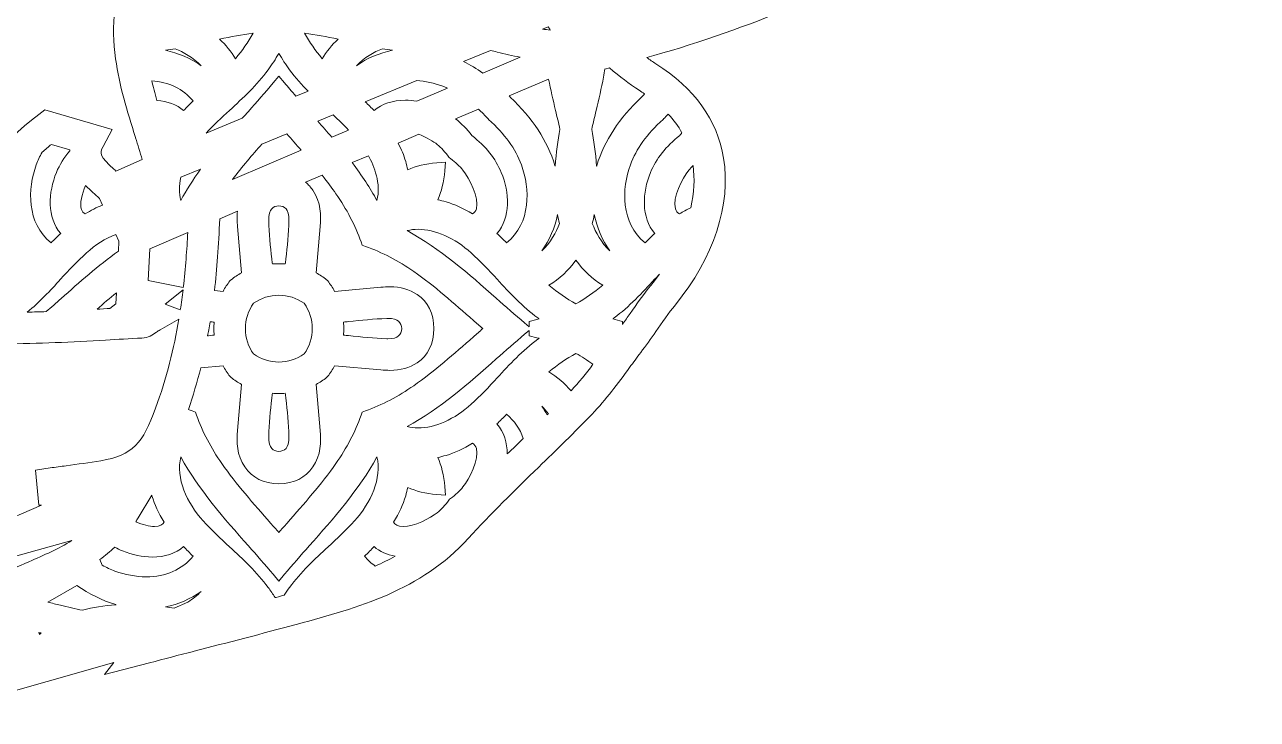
# Model space of a CAD drawing. Header units: inches. Extents: x 95 to 3545, y -2258 to -163.
# Drawn here: x 1655 to 2320, y -2254 to -1879 of the extents above; entities that cross this region are included whole.
import ezdxf

# ---------------------------------------------------------------- set-up
doc = ezdxf.new("R2010")
doc.units = ezdxf.units.IN
doc.header["$MEASUREMENT"] = 0
doc.layers.add('Layer 1', color=7, linetype='Continuous')

msp = doc.modelspace()

# ---------------------------------------------------------------- linework, layer by layer
at = {"layer": 'Layer 1', "lineweight": 0}
for points, knots in [([(1588.7, -2234.98), (1588.7, -2234.98), (1582.94, -2236.26), (1582.94, -2236.26), (1582.94, -2236.26), (1569.28, -2224.81), (1569.28, -2224.81), (1569.28, -2224.81), (1579.17, -2218.65), (1579.17, -2218.65), (1582.73, -2216.43), (1586.33, -2214.08), (1589.8, -2211.81), (1596.01, -2207.75), (1602.37, -2203.59), (1609.03, -2199.83), (1609.03, -2199.83), (1621.99, -2188.6), (1621.99, -2188.6), (1632.5, -2179.5), (1645, -2174.04), (1657.09, -2168.76), (1665.23, -2165.2), (1673.1, -2161.76), (1680.24, -2157.37), (1680.24, -2157.37), (1646.04, -2166.78), (1646.04, -2166.78), (1646.04, -2166.78), (1637.97, -2149.46), (1637.97, -2149.46), (1637.97, -2149.46), (1663.84, -2138.18), (1663.84, -2138.18), (1663.84, -2138.18), (1662.38, -2138.18), (1662.38, -2138.18), (1662.38, -2138.18), (1660.65, -2119.26), (1660.65, -2119.26), (1660.65, -2119.26), (1668.62, -2118.13), (1668.62, -2118.13), (1671.49, -2117.73), (1674.35, -2117.34), (1677.22, -2116.95), (1683.43, -2116.12), (1689.76, -2115.27), (1695.89, -2114.25), (1713.28, -2111.35), (1718.52, -2104.63), (1725.45, -2085.91), (1731.43, -2069.74), (1735.36, -2053.43), (1737.97, -2037.83), (1737.97, -2037.83), (1728, -2043.54), (1728, -2043.54), (1727.23, -2043.99), (1726.57, -2044.43), (1725.93, -2044.87), (1725.93, -2044.87), (1725.85, -2044.92), (1725.85, -2044.92), (1723.91, -2046.24), (1721.5, -2047.88), (1718.08, -2048.05), (1711.54, -2048.36), (1704.87, -2048.74), (1698.43, -2049.1), (1680.57, -2050.09), (1662.16, -2051.12), (1643.72, -2051.12), (1642.24, -2051.12), (1640.76, -2051.12), (1639.28, -2051.1), (1639.28, -2051.1), (1638.02, -2051.09), (1638.02, -2051.09), (1626.6, -2051.09), (1620.46, -2052.65), (1614.31, -2061.86), (1586.36, -2103.78), (1548.78, -2137.9), (1499.42, -2166.18), (1485.88, -2173.93), (1473.31, -2184.2), (1461.15, -2194.14), (1455.63, -2198.65), (1449.95, -2203.29), (1444.3, -2207.6), (1444.3, -2207.6), (1429.52, -2218.86), (1429.52, -2218.86), (1429.52, -2218.86), (1423.5, -2213.94), (1423.5, -2213.94), (1423.5, -2213.94), (1434.47, -2191.19), (1434.47, -2191.19), (1434.47, -2191.19), (1416.14, -2194.34), (1416.14, -2194.34), (1416.14, -2194.34), (1410.18, -2179.45), (1410.18, -2179.45), (1410.18, -2179.45), (1411.3, -2178.76), (1411.3, -2178.76), (1401.16, -2178.45), (1390.51, -2176.54), (1378.06, -2172.82), (1375.55, -2172.07), (1372.18, -2172.05), (1368.27, -2172.02), (1366, -2172), (1363.44, -2171.98), (1360.7, -2171.81), (1360.7, -2171.81), (1341.82, -2170.69), (1341.82, -2170.69), (1341.82, -2170.69), (1331.44, -2174.95), (1331.44, -2174.95), (1331.44, -2174.95), (1320.73, -2160.86), (1320.73, -2160.86), (1320.73, -2160.86), (1338.55, -2146.6), (1338.55, -2146.6), (1338.55, -2146.6), (1325.56, -2145.64), (1325.56, -2145.64), (1325.56, -2145.64), (1324.27, -2137.97), (1324.27, -2137.97), (1324.27, -2137.97), (1354.92, -2124.84), (1354.92, -2124.84), (1354.92, -2124.84), (1350.21, -2111.4), (1350.21, -2111.4), (1350.21, -2111.4), (1355.61, -2108.09), (1355.61, -2108.09), (1355.61, -2108.09), (1352.5, -2091.5), (1352.5, -2091.5), (1352.5, -2091.5), (1359.38, -2089.11), (1359.38, -2089.11), (1360.84, -2088.6), (1362.35, -2088.16), (1363.68, -2087.77), (1366.11, -2087.05), (1368.41, -2086.38), (1370.04, -2085.44), (1375.18, -2082.48), (1380.45, -2079.65), (1385.55, -2076.91), (1398.02, -2070.22), (1410.89, -2063.3), (1421.41, -2054.59), (1454.81, -2026.94), (1495.17, -2010.13), (1548.44, -2001.69), (1561.1, -1999.69), (1573.97, -1999.23), (1586.41, -1998.78), (1586.41, -1998.78), (1586.53, -1998.77), (1586.53, -1998.77), (1589.91, -1998.65), (1593.28, -1998.53), (1596.65, -1998.38), (1605.72, -1997.97), (1610.68, -1996.32), (1614.31, -1988.05), (1624.89, -1963.99), (1641.51, -1943.01), (1662.39, -1927.38), (1662.39, -1927.38), (1665.76, -1924.85), (1665.76, -1924.85), (1665.76, -1924.85), (1702.05, -1935.39), (1702.05, -1935.39), (1702.05, -1935.39), (1697.14, -1944.58), (1697.14, -1944.58), (1695.02, -1948.55), (1695.26, -1949.83), (1703, -1956.9), (1703, -1956.9), (1703.72, -1957.57), (1704.03, -1957.85), (1704.03, -1957.85), (1718.27, -1951.67), (1718.27, -1951.67), (1717.09, -1947.72), (1715.86, -1943.79), (1714.66, -1939.96), (1714.66, -1939.96), (1714.61, -1939.79), (1714.61, -1939.79), (1710.11, -1925.36), (1705.86, -1911.77), (1703.87, -1897.24), (1698.97, -1861.45), (1710.46, -1827.72), (1738.99, -1794.11), (1743.67, -1788.6), (1747.08, -1781.57), (1750.68, -1774.13), (1752.28, -1770.85), (1753.9, -1767.5), (1755.66, -1764.23), (1759.01, -1758.03), (1762.37, -1751.68), (1765.61, -1745.54), (1765.61, -1745.54), (1765.84, -1745.1), (1765.84, -1745.1), (1769.54, -1738.12), (1773.36, -1730.89), (1777.19, -1723.82), (1781.36, -1716.12), (1785.65, -1708.44), (1790.2, -1700.3), (1790.2, -1700.3), (1790.24, -1700.23), (1790.24, -1700.23), (1779.98, -1701.43), (1770.72, -1705.45), (1760.97, -1712.81), (1734.26, -1732.97), (1705.18, -1745.55), (1677.73, -1756.14), (1667.59, -1760.05), (1657.44, -1764.86), (1647.63, -1769.51), (1635.89, -1775.07), (1623.76, -1780.81), (1611.19, -1785.29), (1582.65, -1795.47), (1552.17, -1805.92), (1520.88, -1812.02), (1504.38, -1815.24), (1487.59, -1815.66), (1474.8, -1815.66), (1468.35, -1815.66), (1461.84, -1815.54), (1455.54, -1815.42), (1451.3, -1815.35), (1447.06, -1815.27), (1442.83, -1815.23), (1442.83, -1815.23), (1419.9, -1815), (1419.9, -1815), (1419.9, -1815), (1418.48, -1807.27), (1418.48, -1807.27), (1418.48, -1807.27), (1430.57, -1802.54), (1430.57, -1802.54), (1430.57, -1802.54), (1419.17, -1803.58), (1419.17, -1803.58), (1419.17, -1803.58), (1416.2, -1785.65), (1416.2, -1785.65), (1416.2, -1785.65), (1438.01, -1779.27), (1438.01, -1779.27), (1438.01, -1779.27), (1392.35, -1782.39), (1392.35, -1782.39), (1392.35, -1782.39), (1390.41, -1774.77), (1390.41, -1774.77), (1390.41, -1774.77), (1400.29, -1770.24), (1400.29, -1770.24), (1382.75, -1769.65), (1364.52, -1766.57), (1347.32, -1754.16), (1347.32, -1754.16), (1328.86, -1740.85), (1328.86, -1740.85), (1328.86, -1740.85), (1373.63, -1736.97), (1373.63, -1736.97), (1373.63, -1736.97), (1348.67, -1730.24), (1348.67, -1730.24), (1348.67, -1730.24), (1352.17, -1714.11), (1352.17, -1714.11), (1352.17, -1714.11), (1356.65, -1712.56), (1356.65, -1712.56), (1356.68, -1712.54), (1357.01, -1712.38), (1357.01, -1712.38), (1358.21, -1711.81), (1360.23, -1710.86), (1362.83, -1710.86), (1362.83, -1710.86), (1362.96, -1710.86), (1362.96, -1710.86), (1362.96, -1710.86), (1364.05, -1710.93), (1364.05, -1710.93), (1364.05, -1710.93), (1364.19, -1710.95), (1364.19, -1710.95), (1378.69, -1712.85), (1393.52, -1713.82), (1408.28, -1713.82), (1469, -1713.82), (1531.02, -1698.44), (1609.35, -1663.96), (1622.64, -1658.11), (1635.99, -1652.17), (1648.9, -1646.43), (1690.13, -1628.09), (1732.75, -1609.13), (1775.42, -1592.13), (1788.28, -1587.01), (1801.46, -1583.71), (1815.17, -1580.77), (1815.17, -1580.77), (1813.78, -1580.48), (1813.78, -1580.48), (1813.78, -1580.48), (1791.8, -1582.17), (1791.8, -1582.17), (1791.8, -1582.17), (1787.02, -1560.98), (1787.02, -1560.98), (1787.02, -1560.98), (1796.13, -1559.72), (1796.13, -1559.72), (1814.42, -1557.19), (1827.78, -1546.06), (1841.92, -1534.28), (1845.3, -1531.46), (1848.79, -1528.55), (1852.35, -1525.76), (1862.32, -1517.95), (1873.84, -1512.65), (1884.97, -1507.52), (1889.93, -1505.24), (1895.07, -1502.88), (1899.85, -1500.37), (1900.33, -1500.12), (1900.85, -1499.86), (1901.39, -1499.59), (1901.82, -1499.38), (1902.82, -1498.88), (1903.58, -1498.45), (1905.84, -1489.24), (1907.84, -1480.25), (1908.22, -1471.5), (1908.52, -1464.57), (1906.01, -1460.57), (1898.63, -1456.22), (1867.43, -1437.82), (1833.27, -1429.71), (1803.97, -1424.21), (1799.23, -1423.32), (1795.13, -1421.18), (1791.52, -1419.3), (1790.04, -1418.53), (1788.71, -1417.83), (1787.37, -1417.24), (1787.37, -1417.24), (1782.05, -1414.86), (1782.05, -1414.86), (1782.05, -1414.86), (1783.12, -1396.15), (1783.12, -1396.15), (1783.12, -1396.15), (1789.85, -1395.09), (1789.85, -1395.09), (1795.87, -1394.14), (1802.07, -1392.9), (1808.08, -1391.71), (1821.8, -1388.97), (1835.96, -1386.14), (1850.31, -1386.14), (1850.31, -1386.14), (1851.21, -1386.15), (1851.21, -1386.15), (1875.47, -1386.35), (1899.91, -1388.62), (1923.55, -1390.81), (1932.45, -1391.63), (1941.62, -1392.48), (1950.66, -1393.21), (1959.04, -1393.88), (1967.94, -1394.69), (1976.63, -1396.42), (1992.47, -1399.58), (2002.2, -1408.56), (2006.4, -1423.87), (2012.88, -1447.55), (2021.96, -1471.39), (2029.96, -1492.42), (2030.42, -1493.32), (2033.37, -1495.67), (2036.35, -1496.6), (2057.67, -1503.19), (2075.71, -1506.27), (2093.12, -1506.27), (2102.51, -1506.27), (2111.79, -1505.38), (2121.49, -1503.54), (2121.49, -1503.54), (2138.63, -1500.3), (2138.63, -1500.3), (2138.63, -1500.3), (2130.55, -1515.76), (2130.55, -1515.76), (2114.14, -1547.18), (2087.78, -1554.18), (2059.43, -1557.67), (2059.43, -1557.67), (2076.21, -1593.51), (2076.21, -1593.51), (2076.21, -1593.51), (2043.79, -1589.95), (2043.79, -1589.95), (2043.76, -1590.04), (2043.73, -1590.13), (2043.7, -1590.22), (2041.22, -1597.41), (2041.3, -1598.08), (2044.79, -1600.59), (2047.68, -1602.65), (2049.31, -1606.13), (2049.62, -1610.91), (2049.81, -1613.88), (2049.58, -1619.38), (2045.92, -1622.79), (2039.03, -1629.21), (2032.87, -1632.34), (2027.08, -1632.34), (2027.08, -1632.34), (2026.6, -1632.33), (2026.6, -1632.33), (2018.09, -1632.03), (2009.97, -1628.94), (2002.37, -1625.81), (2000.42, -1625), (1998.56, -1624.56), (1997.13, -1624.56), (1995.48, -1624.56), (1994.62, -1624.93), (1993.87, -1627.14), (1992.45, -1631.34), (1992.81, -1637.88), (1994.66, -1641.43), (1997.05, -1646.03), (2000.43, -1650.42), (2004, -1655.06), (2009.12, -1661.74), (2014.42, -1668.63), (2017.41, -1676.96), (2027.84, -1705.98), (2052.36, -1718.06), (2078.31, -1730.85), (2082.04, -1732.68), (2085.89, -1734.58), (2089.74, -1736.56), (2108.29, -1746.07), (2128.21, -1754.08), (2147.49, -1761.82), (2153.16, -1764.1), (2158.99, -1766.44), (2164.81, -1768.83), (2164.88, -1768.84), (2165.12, -1768.88), (2165.54, -1768.88), (2166.8, -1768.88), (2168.36, -1768.58), (2169.53, -1768.12), (2199.3, -1756.28), (2229.5, -1744.04), (2258.7, -1732.2), (2258.7, -1732.2), (2279.42, -1723.81), (2279.42, -1723.81), (2279.98, -1723.58), (2280.82, -1723.11), (2281.64, -1722.65), (2284.43, -1721.09), (2287.71, -1719.43), (2291.43, -1719.43), (2292.21, -1719.43), (2292.98, -1719.51), (2293.73, -1719.66), (2293.73, -1719.66), (2294.64, -1719.84), (2294.64, -1719.84), (2302.02, -1721.3), (2311.19, -1723.11), (2315.89, -1729.96), (2319.9, -1735.82), (2319.62, -1740.85), (2318.67, -1744.03), (2316.53, -1751.23), (2309.78, -1754.87), (2303.47, -1757.48), (2293.57, -1761.57), (2283.68, -1765.69), (2273.78, -1769.8), (2273.78, -1769.8), (2271.45, -1770.77), (2271.45, -1770.77), (2249.23, -1780.02), (2226.25, -1789.59), (2203.41, -1798.8), (2192.11, -1803.36), (2184.27, -1807.93), (2177.61, -1817.85), (2170.18, -1828.92), (2155.27, -1836.33), (2143.8, -1839.56), (2133.87, -1842.36), (2123.66, -1843.38), (2113.79, -1844.36), (2107.49, -1844.99), (2101.03, -1845.64), (2094.95, -1846.73), (2093.22, -1847.04), (2089.88, -1850.08), (2087.68, -1852.09), (2087.68, -1852.09), (2086.36, -1853.29), (2086.36, -1853.29), (2084.99, -1854.51), (2083.6, -1856.27), (2082.13, -1858.13), (2079, -1862.08), (2075.47, -1866.53), (2070.01, -1868.85), (2044.62, -1879.59), (2019.86, -1888.3), (1994.29, -1895.49), (1994.29, -1895.49), (1990.43, -1896.58), (1990.43, -1896.58), (1992.04, -1897.77), (1993.69, -1898.91), (1995.36, -1899.96), (2016.2, -1913.07), (2028.5, -1930.21), (2031.93, -1950.91), (2036.05, -1975.73), (2026.56, -2004.6), (2005.91, -2030.09), (2002.22, -2034.66), (1998.72, -2039.66), (1995.35, -2044.5), (1992.74, -2048.24), (1990.04, -2052.1), (1987.18, -2055.88), (1985.17, -2058.53), (1983.16, -2061.27), (1981.21, -2063.92), (1974.92, -2072.47), (1968.47, -2081.23), (1960.92, -2089.09), (1951.52, -2098.87), (1941.67, -2108.44), (1932.14, -2117.7), (1932.14, -2117.7), (1932.01, -2117.83), (1932.01, -2117.83), (1919.32, -2130.16), (1906.21, -2142.92), (1894.22, -2156.11), (1868.52, -2184.41), (1834.67, -2193.57), (1801.93, -2202.44), (1801.93, -2202.44), (1801.29, -2202.61), (1801.29, -2202.61), (1782.91, -2207.59), (1764.31, -2212.4), (1746.33, -2217.05), (1746.33, -2217.05), (1745.94, -2217.16), (1745.94, -2217.16), (1737.97, -2219.22), (1730.06, -2221.26), (1722.22, -2223.31), (1722.22, -2223.31), (1697.88, -2229.66), (1697.88, -2229.66), (1697.88, -2229.66), (1702.99, -2223.17), (1702.99, -2223.17), (1702.99, -2223.17), (1594.82, -2253.86), (1594.82, -2253.86), (1594.82, -2253.86), (1588.7, -2234.98), (1588.7, -2234.98)], [0, 0, 0, 0, 1, 1, 1, 2, 2, 2, 3, 3, 3, 4, 4, 4, 5, 5, 5, 6, 6, 6, 7, 7, 7, 8, 8, 8, 9, 9, 9, 10, 10, 10, 11, 11, 11, 12, 12, 12, 13, 13, 13, 14, 14, 14, 15, 15, 15, 16, 16, 16, 17, 17, 17, 18, 18, 18, 19, 19, 19, 20, 20, 20, 21, 21, 21, 22, 22, 22, 23, 23, 23, 24, 24, 24, 25, 25, 25, 26, 26, 26, 27, 27, 27, 28, 28, 28, 29, 29, 29, 30, 30, 30, 31, 31, 31, 32, 32, 32, 33, 33, 33, 34, 34, 34, 35, 35, 35, 36, 36, 36, 37, 37, 37, 38, 38, 38, 39, 39, 39, 40, 40, 40, 41, 41, 41, 42, 42, 42, 43, 43, 43, 44, 44, 44, 45, 45, 45, 46, 46, 46, 47, 47, 47, 48, 48, 48, 49, 49, 49, 50, 50, 50, 51, 51, 51, 52, 52, 52, 53, 53, 53, 54, 54, 54, 55, 55, 55, 56, 56, 56, 57, 57, 57, 58, 58, 58, 59, 59, 59, 60, 60, 60, 61, 61, 61, 62, 62, 62, 63, 63, 63, 64, 64, 64, 65, 65, 65, 66, 66, 66, 67, 67, 67, 68, 68, 68, 69, 69, 69, 70, 70, 70, 71, 71, 71, 72, 72, 72, 73, 73, 73, 74, 74, 74, 75, 75, 75, 76, 76, 76, 77, 77, 77, 78, 78, 78, 79, 79, 79, 80, 80, 80, 81, 81, 81, 82, 82, 82, 83, 83, 83, 84, 84, 84, 85, 85, 85, 86, 86, 86, 87, 87, 87, 88, 88, 88, 89, 89, 89, 90, 90, 90, 91, 91, 91, 92, 92, 92, 93, 93, 93, 94, 94, 94, 95, 95, 95, 96, 96, 96, 97, 97, 97, 98, 98, 98, 99, 99, 99, 100, 100, 100, 101, 101, 101, 102, 102, 102, 103, 103, 103, 104, 104, 104, 105, 105, 105, 106, 106, 106, 107, 107, 107, 108, 108, 108, 109, 109, 109, 110, 110, 110, 111, 111, 111, 112, 112, 112, 113, 113, 113, 114, 114, 114, 115, 115, 115, 116, 116, 116, 117, 117, 117, 118, 118, 118, 119, 119, 119, 120, 120, 120, 121, 121, 121, 122, 122, 122, 123, 123, 123, 124, 124, 124, 125, 125, 125, 126, 126, 126, 127, 127, 127, 128, 128, 128, 129, 129, 129, 130, 130, 130, 131, 131, 131, 132, 132, 132, 133, 133, 133, 134, 134, 134, 135, 135, 135, 136, 136, 136, 137, 137, 137, 138, 138, 138, 139, 139, 139, 140, 140, 140, 141, 141, 141, 142, 142, 142, 143, 143, 143, 144, 144, 144, 145, 145, 145, 146, 146, 146, 147, 147, 147, 148, 148, 148, 149, 149, 149, 150, 150, 150, 151, 151, 151, 152, 152, 152, 153, 153, 153, 154, 154, 154, 155, 155, 155, 156, 156, 156, 157, 157, 157, 158, 158, 158, 159, 159, 159, 160, 160, 160, 161, 161, 161, 162, 162, 162, 163, 163, 163, 164, 164, 164, 165, 165, 165, 166, 166, 166, 167, 167, 167, 168, 168, 168, 169, 169, 169, 170, 170, 170, 171, 171, 171, 172, 172, 172, 173, 173, 173, 174, 174, 174, 175, 175, 175, 176, 176, 176, 177, 177, 177, 178, 178, 178, 179, 179, 179, 180, 180, 180, 181, 181, 181, 182, 182, 182, 183, 183, 183, 184, 184, 184, 185, 185, 185, 186, 186, 186, 187, 187, 187, 188, 188, 188, 189, 189, 189, 190, 190, 190, 191, 191, 191, 192, 192, 192, 193, 193, 193, 194, 194, 194, 195, 195, 195, 196, 196, 196, 197, 197, 197, 198, 198, 198, 199, 199, 199, 200, 200, 200, 201, 201, 201, 202, 202, 202, 203, 203, 203, 203]), ([(1934.24, -1881.25), (1935.65, -1881.46), (1937.01, -1881.65), (1938.34, -1881.81), (1937.99, -1881.2), (1937.64, -1880.6), (1937.29, -1880), (1937.29, -1880), (1934.24, -1881.25), (1934.24, -1881.25)], [0, 0, 0, 0, 1, 1, 1, 2, 2, 2, 3, 3, 3, 3]), ([(1759.97, -1886.68), (1763.3, -1889.76), (1766.17, -1893.29), (1768.56, -1897.24), (1772.22, -1892.79), (1775.37, -1888.24), (1778.06, -1883.51), (1772.09, -1884.24), (1766.06, -1885.38), (1759.97, -1886.68)], [0, 0, 0, 0, 1, 1, 1, 2, 2, 2, 3, 3, 3, 3]), ([(1805.83, -1883.51), (1808.52, -1888.24), (1811.67, -1892.79), (1815.33, -1897.24), (1817.72, -1893.29), (1820.59, -1889.76), (1823.93, -1886.68), (1817.83, -1885.38), (1811.8, -1884.24), (1805.83, -1883.51)], [0, 0, 0, 0, 1, 1, 1, 2, 2, 2, 3, 3, 3, 3]), ([(1730.74, -1892.65), (1737.77, -1894.11), (1744.33, -1896.96), (1749.99, -1900.99), (1745.69, -1896.52), (1740.52, -1893.65), (1736.01, -1891.83), (1734.24, -1892.13), (1732.48, -1892.41), (1730.74, -1892.65)], [0, 0, 0, 0, 1, 1, 1, 2, 2, 2, 3, 3, 3, 3]), ([(1791.95, -1894.36), (1790.16, -1897.46), (1788.23, -1900.42), (1786.17, -1903.23), (1780.12, -1911.5), (1772.61, -1918.44), (1765.34, -1925.14), (1761.07, -1929.08), (1756.68, -1933.14), (1752.68, -1937.39), (1752.68, -1937.39), (1772.23, -1929.38), (1772.23, -1929.38), (1773.32, -1928.14), (1774.42, -1926.9), (1775.52, -1925.66), (1779.96, -1920.64), (1784.55, -1915.46), (1788.88, -1910.3), (1788.88, -1910.3), (1791.95, -1906.66), (1791.95, -1906.66), (1791.95, -1906.66), (1795.01, -1910.3), (1795.01, -1910.3), (1796.83, -1912.48), (1798.79, -1914.76), (1801.19, -1917.51), (1801.19, -1917.51), (1807.74, -1914.83), (1807.74, -1914.83), (1804.38, -1911.42), (1800.88, -1907.56), (1797.72, -1903.23), (1795.66, -1900.42), (1793.73, -1897.46), (1791.95, -1894.36)], [0, 0, 0, 0, 1, 1, 1, 2, 2, 2, 3, 3, 3, 4, 4, 4, 5, 5, 5, 6, 6, 6, 7, 7, 7, 8, 8, 8, 9, 9, 9, 10, 10, 10, 11, 11, 11, 12, 12, 12, 12]), ([(1847.88, -1891.82), (1843.33, -1893.66), (1838.11, -1896.57), (1833.79, -1901.1), (1839.51, -1897.01), (1846.13, -1894.13), (1853.2, -1892.66), (1851.44, -1892.41), (1849.67, -1892.13), (1847.88, -1891.82)], [0, 0, 0, 0, 1, 1, 1, 2, 2, 2, 3, 3, 3, 3]), ([(1891.62, -1898.72), (1895.2, -1900.53), (1898.67, -1902.62), (1902.01, -1904.99), (1902.01, -1904.99), (1922.12, -1896.46), (1922.12, -1896.46), (1917.98, -1895.58), (1913.84, -1894.59), (1909.8, -1893.63), (1908.59, -1893.34), (1907.37, -1893.05), (1906.15, -1892.76), (1906.15, -1892.76), (1891.62, -1898.72), (1891.62, -1898.72)], [0, 0, 0, 0, 1, 1, 1, 2, 2, 2, 3, 3, 3, 4, 4, 4, 5, 5, 5, 5]), ([(1916.84, -1918.03), (1928.81, -1929.28), (1936.69, -1941.34), (1940.94, -1954.91), (1940.98, -1955.02), (1941.02, -1955.14), (1941.05, -1955.25), (1941.51, -1947.99), (1942.52, -1941.17), (1943.63, -1935.38), (1942.87, -1931.95), (1942.05, -1928.47), (1941.24, -1925.1), (1939.94, -1919.59), (1938.58, -1913.91), (1937.5, -1908.29), (1937.5, -1908.29), (1916.19, -1917.34), (1916.19, -1917.34), (1916.41, -1917.57), (1916.63, -1917.8), (1916.84, -1918.03)], [0, 0, 0, 0, 1, 1, 1, 2, 2, 2, 3, 3, 3, 4, 4, 4, 5, 5, 5, 6, 6, 6, 7, 7, 7, 7]), ([(1960.8, -1935.38), (1961.91, -1941.16), (1962.92, -1947.99), (1963.38, -1955.25), (1963.42, -1955.14), (1963.45, -1955.02), (1963.49, -1954.91), (1967.74, -1941.34), (1975.62, -1929.28), (1987.59, -1918.03), (1988.14, -1917.44), (1988.72, -1916.84), (1989.33, -1916.23), (1988.35, -1915.55), (1987.36, -1914.9), (1986.36, -1914.27), (1980.84, -1910.8), (1975.91, -1906.82), (1970.31, -1902.24), (1970.31, -1902.24), (1968.01, -1902.89), (1968.01, -1902.89), (1968.01, -1902.89), (1967.9, -1902.66), (1967.9, -1902.66), (1967.67, -1904.18), (1967.42, -1905.69), (1967.14, -1907.19), (1966.02, -1913.16), (1964.58, -1919.23), (1963.19, -1925.1), (1962.39, -1928.47), (1961.56, -1931.94), (1960.8, -1935.38)], [0, 0, 0, 0, 1, 1, 1, 2, 2, 2, 3, 3, 3, 4, 4, 4, 5, 5, 5, 6, 6, 6, 7, 7, 7, 8, 8, 8, 9, 9, 9, 10, 10, 10, 11, 11, 11, 11]), ([(1726.18, -1919.72), (1731.89, -1920.14), (1736.83, -1922.05), (1740.57, -1925.24), (1742.12, -1923.59), (1743.81, -1921.87), (1745.7, -1920.03), (1740.35, -1913.58), (1732.58, -1909.78), (1723.35, -1909.1), (1724.13, -1912.34), (1725.06, -1915.83), (1726.18, -1919.72)], [0, 0, 0, 0, 1, 1, 1, 2, 2, 2, 3, 3, 3, 4, 4, 4, 4]), ([(1838.61, -1920.44), (1840.33, -1922.13), (1841.89, -1923.71), (1843.32, -1925.23), (1847.6, -1921.58), (1853.43, -1919.62), (1860.2, -1919.62), (1862.21, -1919.62), (1864.28, -1919.79), (1866.38, -1920.12), (1866.38, -1920.12), (1882.93, -1913.1), (1882.93, -1913.1), (1882.08, -1912.73), (1881.22, -1912.38), (1880.37, -1912.07), (1875.77, -1910.38), (1871.05, -1909.37), (1866.34, -1909.08), (1866.34, -1909.08), (1838.61, -1920.44), (1838.61, -1920.44)], [0, 0, 0, 0, 1, 1, 1, 2, 2, 2, 3, 3, 3, 4, 4, 4, 5, 5, 5, 6, 6, 6, 7, 7, 7, 7]), ([(1813.03, -1930.93), (1815.46, -1933.7), (1818.01, -1936.63), (1820.52, -1939.59), (1820.52, -1939.59), (1829.62, -1935.73), (1829.62, -1935.73), (1826.98, -1933.02), (1824.18, -1930.37), (1821.19, -1927.59), (1821.19, -1927.59), (1813.03, -1930.93), (1813.03, -1930.93)], [0, 0, 0, 0, 1, 1, 1, 2, 2, 2, 3, 3, 3, 4, 4, 4, 4]), ([(1909.65, -1991.56), (1911.29, -1993.11), (1913, -1994.8), (1914.84, -1996.68), (1928.08, -1985.8), (1927.57, -1967.47), (1922.8, -1954.5), (1919.65, -1945.93), (1913.88, -1937.91), (1905.15, -1930), (1905.15, -1930), (1905.01, -1929.87), (1905.01, -1929.87), (1905.01, -1929.87), (1904.87, -1929.72), (1904.87, -1929.72), (1903.19, -1927.86), (1901.42, -1926.07), (1899.6, -1924.39), (1899.6, -1924.39), (1887.31, -1929.6), (1887.31, -1929.6), (1890.46, -1932.16), (1893.42, -1935.21), (1896.15, -1938.72), (1903.56, -1944.5), (1908.88, -1951.19), (1911.96, -1958.62), (1916.41, -1969.36), (1917.06, -1982.96), (1909.65, -1991.56)], [0, 0, 0, 0, 1, 1, 1, 2, 2, 2, 3, 3, 3, 4, 4, 4, 5, 5, 5, 6, 6, 6, 7, 7, 7, 8, 8, 8, 9, 9, 9, 10, 10, 10, 10]), ([(2002.02, -1927.11), (2001.19, -1927.96), (2000.37, -1928.83), (1999.56, -1929.72), (1999.56, -1929.72), (1999.43, -1929.87), (1999.43, -1929.87), (1999.43, -1929.87), (1999.28, -1930), (1999.28, -1930), (1990.55, -1937.91), (1984.78, -1945.93), (1981.63, -1954.5), (1976.86, -1967.47), (1976.35, -1985.8), (1989.59, -1996.68), (1991.43, -1994.8), (1993.14, -1993.11), (1994.78, -1991.56), (1987.37, -1982.96), (1988.03, -1969.36), (1992.48, -1958.62), (1995.55, -1951.19), (2000.87, -1944.5), (2008.28, -1938.71), (2008.66, -1938.23), (2009.05, -1937.74), (2009.46, -1937.25), (2007.45, -1933.72), (2004.97, -1930.32), (2002.02, -1927.11)], [0, 0, 0, 0, 1, 1, 1, 2, 2, 2, 3, 3, 3, 4, 4, 4, 5, 5, 5, 6, 6, 6, 7, 7, 7, 8, 8, 8, 9, 9, 9, 10, 10, 10, 10]), ([(1782.76, -1943.34), (1777.7, -1949.1), (1772.14, -1955.54), (1766.86, -1962.38), (1766.86, -1962.38), (1803.99, -1946.61), (1803.99, -1946.61), (1801.41, -1943.65), (1798.81, -1940.7), (1796.26, -1937.8), (1796.26, -1937.8), (1782.76, -1943.34), (1782.76, -1943.34)], [0, 0, 0, 0, 1, 1, 1, 2, 2, 2, 3, 3, 3, 4, 4, 4, 4]), ([(1877.65, -1973.38), (1879.15, -1973.68), (1880.66, -1974.05), (1882.15, -1974.48), (1886.96, -1975.87), (1891.64, -1978.03), (1896.38, -1981.05), (1897.48, -1980.4), (1898.16, -1979.49), (1898.52, -1978.23), (1900.18, -1972.37), (1894.8, -1961.75), (1891.31, -1957.45), (1889.54, -1955.26), (1887.33, -1953.2), (1884.56, -1951.15), (1884.56, -1951.15), (1884.08, -1950.79), (1884.08, -1950.79), (1884.08, -1950.79), (1883.72, -1950.31), (1883.72, -1950.31), (1881.67, -1947.54), (1879.61, -1945.33), (1877.42, -1943.56), (1875.36, -1941.89), (1871.61, -1939.63), (1867.51, -1938.01), (1867.51, -1938.01), (1856.29, -1942.77), (1856.29, -1942.77), (1858.08, -1946.11), (1859.43, -1949.39), (1860.39, -1952.72), (1860.82, -1954.21), (1861.19, -1955.72), (1861.49, -1957.22), (1865.93, -1955.15), (1871.11, -1953.88), (1877.17, -1953.39), (1877.17, -1953.39), (1881.87, -1953), (1881.87, -1953), (1881.87, -1953), (1881.48, -1957.7), (1881.48, -1957.7), (1880.99, -1963.76), (1879.72, -1968.94), (1877.65, -1973.38)], [0, 0, 0, 0, 1, 1, 1, 2, 2, 2, 3, 3, 3, 4, 4, 4, 5, 5, 5, 6, 6, 6, 7, 7, 7, 8, 8, 8, 9, 9, 9, 10, 10, 10, 11, 11, 11, 12, 12, 12, 13, 13, 13, 14, 14, 14, 15, 15, 15, 16, 16, 16, 16]), ([(1664.24, -1947.67), (1662.96, -1949.99), (1661.92, -1952.23), (1661.09, -1954.5), (1656.32, -1967.47), (1655.81, -1985.8), (1669.05, -1996.68), (1670.89, -1994.8), (1672.6, -1993.11), (1674.24, -1991.56), (1666.83, -1982.96), (1667.49, -1969.36), (1671.94, -1958.62), (1673.64, -1954.5), (1676.07, -1950.57), (1679.16, -1946.91), (1679.17, -1946.72), (1679.18, -1946.54), (1679.2, -1946.36), (1679.2, -1946.36), (1669.23, -1943.46), (1669.23, -1943.46), (1667.62, -1944.75), (1665.97, -1946.15), (1664.24, -1947.67)], [0, 0, 0, 0, 1, 1, 1, 2, 2, 2, 3, 3, 3, 4, 4, 4, 5, 5, 5, 6, 6, 6, 7, 7, 7, 8, 8, 8, 8]), ([(1831.53, -1953.28), (1836.89, -1960.43), (1841.26, -1967.11), (1844.86, -1973.72), (1847.18, -1964.65), (1843.4, -1955.29), (1840.25, -1949.58), (1840.25, -1949.58), (1831.53, -1953.28), (1831.53, -1953.28)], [0, 0, 0, 0, 1, 1, 1, 2, 2, 2, 3, 3, 3, 3]), ([(2015.44, -1954.9), (2014.59, -1955.74), (2013.82, -1956.59), (2013.12, -1957.45), (2009.64, -1961.75), (2004.25, -1972.37), (2005.91, -1978.23), (2006.27, -1979.5), (2006.95, -1980.4), (2008.05, -1981.05), (2010.04, -1979.8), (2012.1, -1978.66), (2014.19, -1977.65), (2016.02, -1969.63), (2016.44, -1961.99), (2015.44, -1954.9)], [0, 0, 0, 0, 1, 1, 1, 2, 2, 2, 3, 3, 3, 4, 4, 4, 5, 5, 5, 5]), ([(1739.09, -1961.23), (1738.1, -1965.72), (1738.09, -1969.89), (1739.06, -1973.69), (1742.05, -1968.21), (1745.54, -1962.69), (1749.72, -1956.88), (1749.72, -1956.88), (1739.09, -1961.23), (1739.09, -1961.23)], [0, 0, 0, 0, 1, 1, 1, 2, 2, 2, 3, 3, 3, 3]), ([(1743.15, -2086.55), (1743.81, -2086.81), (1744.48, -2087.07), (1745.15, -2087.31), (1745.15, -2087.31), (1746.92, -2087.95), (1746.92, -2087.95), (1746.92, -2087.95), (1747.56, -2089.72), (1747.56, -2089.72), (1750.74, -2098.57), (1755.43, -2107.56), (1761.13, -2115.7), (1769.04, -2127.01), (1778.42, -2137.62), (1787.48, -2147.87), (1788.97, -2149.56), (1790.46, -2151.24), (1791.95, -2152.93), (1793.43, -2151.24), (1794.92, -2149.56), (1796.41, -2147.87), (1805.47, -2137.62), (1814.85, -2127.01), (1822.77, -2115.7), (1828.46, -2107.56), (1833.16, -2098.57), (1836.33, -2089.72), (1836.33, -2089.72), (1836.97, -2087.95), (1836.97, -2087.95), (1836.97, -2087.95), (1838.74, -2087.31), (1838.74, -2087.31), (1847.6, -2084.13), (1856.58, -2079.44), (1864.72, -2073.74), (1876.03, -2065.83), (1886.64, -2056.45), (1896.89, -2047.39), (1898.58, -2045.9), (1900.26, -2044.41), (1901.95, -2042.92), (1900.26, -2041.44), (1898.58, -2039.95), (1896.9, -2038.46), (1886.64, -2029.4), (1876.03, -2020.02), (1864.72, -2012.11), (1856.58, -2006.41), (1847.6, -2001.72), (1838.74, -1998.54), (1838.74, -1998.54), (1836.97, -1997.9), (1836.97, -1997.9), (1836.97, -1997.9), (1836.33, -1996.13), (1836.33, -1996.13), (1833.16, -1987.28), (1828.46, -1978.29), (1822.77, -1970.15), (1820.58, -1967.02), (1818.12, -1963.74), (1815.3, -1960.18), (1815.3, -1960.18), (1806.42, -1963.94), (1806.42, -1963.94), (1807.91, -1965.16), (1809.22, -1966.6), (1810.35, -1968.27), (1814.73, -1974.78), (1814.78, -1981.82), (1814.25, -1987.84), (1814.25, -1987.84), (1812.05, -2012.81), (1812.05, -2012.81), (1814.05, -2013.89), (1815.94, -2015.14), (1817.7, -2016.53), (1817.7, -2016.53), (1818.05, -2016.82), (1818.05, -2016.82), (1818.05, -2016.82), (1818.34, -2017.17), (1818.34, -2017.17), (1819.73, -2018.93), (1820.98, -2020.82), (1822.06, -2022.82), (1822.06, -2022.82), (1847.03, -2020.62), (1847.03, -2020.62), (1848.8, -2020.46), (1850.37, -2020.39), (1851.81, -2020.39), (1857.71, -2020.39), (1862.41, -2021.7), (1866.6, -2024.52), (1872.51, -2028.51), (1875.56, -2034.69), (1875.65, -2042.88), (1875.56, -2051.16), (1872.51, -2057.34), (1866.6, -2061.33), (1862.41, -2064.15), (1857.71, -2065.46), (1851.8, -2065.46), (1850.37, -2065.46), (1848.8, -2065.39), (1847.03, -2065.23), (1847.03, -2065.23), (1822.06, -2063.02), (1822.06, -2063.02), (1820.98, -2065.03), (1819.73, -2066.92), (1818.34, -2068.68), (1818.34, -2068.68), (1818.05, -2069.03), (1818.05, -2069.03), (1818.05, -2069.03), (1817.7, -2069.32), (1817.7, -2069.32), (1815.94, -2070.71), (1814.05, -2071.96), (1812.05, -2073.04), (1812.05, -2073.04), (1814.25, -2098.01), (1814.25, -2098.01), (1814.78, -2104.03), (1814.73, -2111.07), (1810.35, -2117.58), (1806.36, -2123.49), (1800.18, -2126.54), (1791.99, -2126.63), (1783.71, -2126.54), (1777.53, -2123.49), (1773.54, -2117.58), (1769.16, -2111.07), (1769.11, -2104.03), (1769.64, -2098.01), (1769.64, -2098.01), (1771.85, -2073.04), (1771.85, -2073.04), (1769.84, -2071.96), (1767.95, -2070.71), (1766.19, -2069.32), (1766.19, -2069.32), (1765.84, -2069.03), (1765.84, -2069.03), (1765.84, -2069.03), (1765.55, -2068.68), (1765.55, -2068.68), (1764.16, -2066.92), (1762.91, -2065.03), (1761.83, -2063.02), (1761.83, -2063.02), (1749.79, -2064.09), (1749.79, -2064.09), (1747.88, -2071.75), (1745.65, -2079.28), (1743.15, -2086.55)], [0, 0, 0, 0, 1, 1, 1, 2, 2, 2, 3, 3, 3, 4, 4, 4, 5, 5, 5, 6, 6, 6, 7, 7, 7, 8, 8, 8, 9, 9, 9, 10, 10, 10, 11, 11, 11, 12, 12, 12, 13, 13, 13, 14, 14, 14, 15, 15, 15, 16, 16, 16, 17, 17, 17, 18, 18, 18, 19, 19, 19, 20, 20, 20, 21, 21, 21, 22, 22, 22, 23, 23, 23, 24, 24, 24, 25, 25, 25, 26, 26, 26, 27, 27, 27, 28, 28, 28, 29, 29, 29, 30, 30, 30, 31, 31, 31, 32, 32, 32, 33, 33, 33, 34, 34, 34, 35, 35, 35, 36, 36, 36, 37, 37, 37, 38, 38, 38, 39, 39, 39, 40, 40, 40, 41, 41, 41, 42, 42, 42, 43, 43, 43, 44, 44, 44, 45, 45, 45, 46, 46, 46, 47, 47, 47, 48, 48, 48, 49, 49, 49, 50, 50, 50, 51, 51, 51, 52, 52, 52, 53, 53, 53, 53]), ([(1687.72, -1965.7), (1685.59, -1970.43), (1684.36, -1975.45), (1685.5, -1978.62), (1685.88, -1979.68), (1686.52, -1980.47), (1687.51, -1981.05), (1690.57, -1979.1), (1693.62, -1977.51), (1696.73, -1976.25), (1696.73, -1976.25), (1695.12, -1972.73), (1695.12, -1972.73), (1693.99, -1971.58), (1692.76, -1970.45), (1691.59, -1969.37), (1690.39, -1968.28), (1689.06, -1967.06), (1687.72, -1965.7)], [0, 0, 0, 0, 1, 1, 1, 2, 2, 2, 3, 3, 3, 4, 4, 4, 5, 5, 5, 6, 6, 6, 6]), ([(1761.83, -2022.82), (1762.91, -2020.82), (1764.16, -2018.93), (1765.55, -2017.17), (1765.55, -2017.17), (1765.84, -2016.82), (1765.84, -2016.82), (1765.84, -2016.82), (1766.19, -2016.53), (1766.19, -2016.53), (1767.95, -2015.14), (1769.84, -2013.89), (1771.85, -2012.81), (1771.85, -2012.81), (1769.64, -1987.84), (1769.64, -1987.84), (1769.41, -1985.27), (1769.28, -1982.47), (1769.58, -1979.59), (1769.58, -1979.59), (1760.05, -1983.63), (1760.05, -1983.63), (1759.48, -1998.21), (1758.56, -2010.7), (1757.21, -2022.42), (1757.21, -2022.42), (1761.83, -2022.82), (1761.83, -2022.82)], [0, 0, 0, 0, 1, 1, 1, 2, 2, 2, 3, 3, 3, 4, 4, 4, 5, 5, 5, 6, 6, 6, 7, 7, 7, 8, 8, 8, 9, 9, 9, 9]), ([(1791.95, -1976.62), (1789.13, -1976.89), (1786.27, -1977.91), (1786.48, -1984.74), (1786.68, -1991.53), (1787.43, -1998.54), (1788.15, -2005.32), (1788.25, -2006.22), (1788.34, -2007.12), (1788.44, -2008.02), (1789.49, -2007.95), (1790.56, -2007.91), (1791.63, -2007.91), (1791.63, -2007.91), (1792.26, -2007.91), (1792.26, -2007.91), (1793.33, -2007.91), (1794.4, -2007.95), (1795.45, -2008.02), (1795.55, -2007.12), (1795.64, -2006.22), (1795.74, -2005.32), (1796.46, -1998.54), (1797.21, -1991.53), (1797.41, -1984.74), (1797.62, -1977.91), (1794.76, -1976.89), (1791.95, -1976.62)], [0, 0, 0, 0, 1, 1, 1, 2, 2, 2, 3, 3, 3, 4, 4, 4, 5, 5, 5, 6, 6, 6, 7, 7, 7, 8, 8, 8, 9, 9, 9, 9]), ([(1942.31, -1981.37), (1940.87, -1988.46), (1938, -1995.18), (1933.87, -2000.99), (1938.55, -1996.48), (1941.51, -1990.99), (1943.35, -1986.19), (1942.95, -1984.6), (1942.6, -1982.99), (1942.31, -1981.37)], [0, 0, 0, 0, 1, 1, 1, 2, 2, 2, 3, 3, 3, 3]), ([(1961.08, -1986.19), (1962.92, -1990.99), (1965.88, -1996.48), (1970.56, -2000.99), (1966.43, -1995.18), (1963.56, -1988.46), (1962.13, -1981.37), (1961.83, -1982.99), (1961.48, -1984.6), (1961.08, -1986.19)], [0, 0, 0, 0, 1, 1, 1, 2, 2, 2, 3, 3, 3, 3]), ([(1703.94, -1992.07), (1698.42, -1994.3), (1692.91, -1997.77), (1688.14, -2002.08), (1683.25, -2006.48), (1678.63, -2011.48), (1674.17, -2016.32), (1668.57, -2022.39), (1662.8, -2028.63), (1656.24, -2034.04), (1659.61, -2033.98), (1663.02, -2033.88), (1666.44, -2033.75), (1669.13, -2031.41), (1671.81, -2029.03), (1674.49, -2026.66), (1684.34, -2017.94), (1694.51, -2008.95), (1705.36, -2001.1), (1705.36, -2001.1), (1705.62, -1995.75), (1705.62, -1995.75), (1705.62, -1995.75), (1703.94, -1992.07), (1703.94, -1992.07)], [0, 0, 0, 0, 1, 1, 1, 2, 2, 2, 3, 3, 3, 4, 4, 4, 5, 5, 5, 6, 6, 6, 7, 7, 7, 8, 8, 8, 8]), ([(1740.39, -2020.77), (1741.62, -2010.24), (1742.34, -2000.23), (1742.81, -1991.01), (1742.81, -1991.01), (1722.34, -1999.79), (1722.34, -1999.79), (1722.34, -1999.79), (1721.51, -2016.95), (1721.51, -2016.95), (1721.51, -2016.95), (1740.39, -2020.77), (1740.39, -2020.77)], [0, 0, 0, 0, 1, 1, 1, 2, 2, 2, 3, 3, 3, 4, 4, 4, 4]), ([(1861.16, -1990.02), (1879.03, -1999.77), (1894.37, -2013.35), (1909.27, -2026.55), (1914.26, -2030.97), (1919.43, -2035.55), (1924.57, -2039.86), (1924.57, -2039.86), (1927.03, -2041.93), (1927.03, -2041.93), (1927.03, -2041.93), (1927.03, -2039.03), (1927.03, -2039.03), (1928.91, -2038.59), (1930.67, -2038.15), (1932.36, -2037.67), (1932.12, -2037.5), (1931.88, -2037.33), (1931.64, -2037.15), (1923.37, -2031.1), (1916.43, -2023.58), (1909.72, -2016.32), (1905.26, -2011.48), (1900.64, -2006.48), (1895.76, -2002.08), (1886.89, -1994.08), (1876.16, -1989.3), (1867.06, -1989.3), (1865, -1989.3), (1863.04, -1989.54), (1861.16, -1990.02)], [0, 0, 0, 0, 1, 1, 1, 2, 2, 2, 3, 3, 3, 4, 4, 4, 5, 5, 5, 6, 6, 6, 7, 7, 7, 8, 8, 8, 9, 9, 9, 10, 10, 10, 10]), ([(1937.63, -2019.54), (1942.35, -2023.43), (1947.17, -2026.73), (1952.22, -2029.53), (1957.26, -2026.73), (1962.08, -2023.43), (1966.8, -2019.54), (1961, -2016.03), (1956.12, -2011.5), (1952.22, -2005.99), (1948.31, -2011.5), (1943.43, -2016.03), (1937.63, -2019.54)], [0, 0, 0, 0, 1, 1, 1, 2, 2, 2, 3, 3, 3, 4, 4, 4, 4]), ([(1972.07, -2037.67), (1973.76, -2038.15), (1975.52, -2038.59), (1977.4, -2039.03), (1977.4, -2039.03), (1977.4, -2040.63), (1977.4, -2040.63), (1977.41, -2040.62), (1977.41, -2040.61), (1977.42, -2040.6), (1978.8, -2038.67), (1980.15, -2036.73), (1981.49, -2034.83), (1985.04, -2029.74), (1988.71, -2024.48), (1992.78, -2019.45), (1994.38, -2017.48), (1995.9, -2015.48), (1997.35, -2013.46), (1996.46, -2014.42), (1995.58, -2015.37), (1994.71, -2016.32), (1988, -2023.59), (1981.06, -2031.1), (1972.79, -2037.15), (1972.55, -2037.33), (1972.31, -2037.5), (1972.07, -2037.67)], [0, 0, 0, 0, 1, 1, 1, 2, 2, 2, 3, 3, 3, 4, 4, 4, 5, 5, 5, 6, 6, 6, 7, 7, 7, 8, 8, 8, 9, 9, 9, 9]), ([(1704.27, -2023.56), (1700.76, -2026.46), (1697.29, -2029.43), (1693.87, -2032.42), (1695.05, -2032.35), (1699.66, -2032.1), (1700.79, -2032.03), (1700.79, -2032.03), (1703.98, -2029.46), (1703.98, -2029.46), (1703.98, -2029.46), (1704.27, -2023.56), (1704.27, -2023.56)], [0, 0, 0, 0, 1, 1, 1, 2, 2, 2, 3, 3, 3, 4, 4, 4, 4]), ([(1738.78, -2032.75), (1739.34, -2029.1), (1739.82, -2025.49), (1740.25, -2021.93), (1740.25, -2021.93), (1730.6, -2029.72), (1730.6, -2029.72), (1730.6, -2029.72), (1738.78, -2032.75), (1738.78, -2032.75)], [0, 0, 0, 0, 1, 1, 1, 2, 2, 2, 3, 3, 3, 3]), ([(1778.27, -2056.6), (1782.34, -2059.42), (1787.06, -2060.93), (1791.96, -2060.95), (1796.83, -2060.93), (1801.55, -2059.42), (1805.62, -2056.6), (1808.45, -2052.53), (1809.95, -2047.81), (1809.97, -2042.91), (1809.95, -2038.04), (1808.45, -2033.32), (1805.62, -2029.25), (1801.56, -2026.43), (1796.84, -2024.93), (1791.95, -2024.9), (1787.05, -2024.93), (1782.33, -2026.43), (1778.27, -2029.25), (1775.45, -2033.32), (1773.94, -2038.04), (1773.92, -2042.94), (1773.94, -2047.81), (1775.45, -2052.53), (1778.27, -2056.6)], [0, 0, 0, 0, 1, 1, 1, 2, 2, 2, 3, 3, 3, 4, 4, 4, 5, 5, 5, 6, 6, 6, 7, 7, 7, 8, 8, 8, 8]), ([(1754.87, -2039.19), (1754.63, -2040.66), (1754.38, -2042.14), (1754.12, -2043.62), (1753.93, -2044.68), (1753.74, -2045.75), (1753.54, -2046.8), (1753.8, -2046.77), (1756.14, -2046.53), (1757.04, -2046.43), (1756.96, -2045.26), (1756.92, -2044.08), (1756.93, -2042.89), (1756.92, -2041.74), (1756.96, -2040.58), (1757.04, -2039.42), (1756.32, -2039.34), (1755.6, -2039.27), (1754.87, -2039.19)], [0, 0, 0, 0, 1, 1, 1, 2, 2, 2, 3, 3, 3, 4, 4, 4, 5, 5, 5, 6, 6, 6, 6]), ([(1829.55, -2046.72), (1836.33, -2047.44), (1843.34, -2048.19), (1850.13, -2048.39), (1850.35, -2048.4), (1850.57, -2048.4), (1850.78, -2048.4), (1856.45, -2048.4), (1857.92, -2046.22), (1858.25, -2042.92), (1857.92, -2039.62), (1856.45, -2037.45), (1850.78, -2037.45), (1850.57, -2037.45), (1850.35, -2037.45), (1850.13, -2037.46), (1843.34, -2037.66), (1836.33, -2038.41), (1829.55, -2039.13), (1828.65, -2039.23), (1827.75, -2039.32), (1826.85, -2039.42), (1826.93, -2040.59), (1826.97, -2041.77), (1826.96, -2042.95), (1826.97, -2044.11), (1826.93, -2045.28), (1826.85, -2046.43), (1827.75, -2046.53), (1828.65, -2046.62), (1829.55, -2046.72)], [0, 0, 0, 0, 1, 1, 1, 2, 2, 2, 3, 3, 3, 4, 4, 4, 5, 5, 5, 6, 6, 6, 7, 7, 7, 8, 8, 8, 9, 9, 9, 10, 10, 10, 10]), ([(1861.16, -2095.83), (1863.04, -2096.31), (1865, -2096.55), (1867.06, -2096.55), (1876.16, -2096.55), (1886.89, -2091.77), (1895.76, -2083.77), (1900.64, -2079.37), (1905.26, -2074.37), (1909.72, -2069.53), (1916.43, -2062.26), (1923.37, -2054.75), (1931.64, -2048.7), (1931.88, -2048.52), (1932.12, -2048.35), (1932.36, -2048.17), (1930.67, -2047.7), (1928.91, -2047.25), (1927.03, -2046.82), (1927.03, -2046.82), (1927.03, -2043.92), (1927.03, -2043.92), (1927.03, -2043.92), (1924.57, -2045.99), (1924.57, -2045.99), (1919.43, -2050.3), (1914.26, -2054.88), (1909.27, -2059.3), (1894.37, -2072.49), (1879.03, -2086.08), (1861.16, -2095.83)], [0, 0, 0, 0, 1, 1, 1, 2, 2, 2, 3, 3, 3, 4, 4, 4, 5, 5, 5, 6, 6, 6, 7, 7, 7, 8, 8, 8, 9, 9, 9, 10, 10, 10, 10]), ([(1937.63, -2066.31), (1942.19, -2069.07), (1946.19, -2072.47), (1949.59, -2076.47), (1953.82, -2071.96), (1957.75, -2067.03), (1961.42, -2062.19), (1958.4, -2060.01), (1955.36, -2058.07), (1952.22, -2056.32), (1947.17, -2059.12), (1942.35, -2062.42), (1937.63, -2066.31)], [0, 0, 0, 0, 1, 1, 1, 2, 2, 2, 3, 3, 3, 4, 4, 4, 4]), ([(1788.15, -2080.53), (1787.43, -2087.31), (1786.68, -2094.32), (1786.48, -2101.11), (1786.27, -2107.94), (1789.13, -2108.96), (1791.95, -2109.23), (1794.76, -2108.96), (1797.62, -2107.94), (1797.41, -2101.11), (1797.21, -2094.32), (1796.46, -2087.31), (1795.74, -2080.53), (1795.64, -2079.63), (1795.55, -2078.73), (1795.45, -2077.83), (1794.4, -2077.9), (1793.33, -2077.94), (1792.26, -2077.94), (1792.26, -2077.94), (1791.63, -2077.94), (1791.63, -2077.94), (1790.56, -2077.94), (1789.49, -2077.9), (1788.44, -2077.83), (1788.34, -2078.73), (1788.25, -2079.63), (1788.15, -2080.53)], [0, 0, 0, 0, 1, 1, 1, 2, 2, 2, 3, 3, 3, 4, 4, 4, 5, 5, 5, 6, 6, 6, 7, 7, 7, 8, 8, 8, 9, 9, 9, 9]), ([(1933.8, -2084.78), (1934.87, -2086.29), (1935.86, -2087.86), (1936.77, -2089.5), (1936.99, -2089.28), (1937.21, -2089.06), (1937.42, -2088.85), (1936.3, -2087.37), (1935.09, -2086.01), (1933.8, -2084.78)], [0, 0, 0, 0, 1, 1, 1, 2, 2, 2, 3, 3, 3, 3]), ([(1909.65, -2094.29), (1913.54, -2098.82), (1915.13, -2104.68), (1915.23, -2110.58), (1916.88, -2108.97), (1923.86, -2102.18), (1923.86, -2102.18), (1922.02, -2096.95), (1918.99, -2092.59), (1914.84, -2089.17), (1913, -2091.05), (1911.29, -2092.74), (1909.65, -2094.29)], [0, 0, 0, 0, 1, 1, 1, 2, 2, 2, 3, 3, 3, 4, 4, 4, 4]), ([(1853.82, -2147.37), (1854.6, -2148.7), (1856.02, -2149.79), (1859.05, -2149.79), (1865, -2149.79), (1873.54, -2145.44), (1877.42, -2142.29), (1879.61, -2140.51), (1881.67, -2138.3), (1883.72, -2135.54), (1883.72, -2135.54), (1884.08, -2135.05), (1884.08, -2135.05), (1884.08, -2135.05), (1884.56, -2134.7), (1884.56, -2134.7), (1887.33, -2132.65), (1889.54, -2130.59), (1891.31, -2128.39), (1894.8, -2124.1), (1900.18, -2113.48), (1898.52, -2107.62), (1898.16, -2106.36), (1897.48, -2105.45), (1896.38, -2104.8), (1891.64, -2107.82), (1886.96, -2109.98), (1882.15, -2111.37), (1880.66, -2111.8), (1879.15, -2112.17), (1877.65, -2112.47), (1879.72, -2116.91), (1880.99, -2122.09), (1881.48, -2128.15), (1881.48, -2128.15), (1881.87, -2132.85), (1881.87, -2132.85), (1881.87, -2132.85), (1877.17, -2132.46), (1877.17, -2132.46), (1871.11, -2131.97), (1865.93, -2130.7), (1861.49, -2128.62), (1861.19, -2130.13), (1860.82, -2131.64), (1860.39, -2133.13), (1859, -2137.94), (1856.84, -2142.62), (1853.82, -2147.37)], [0, 0, 0, 0, 1, 1, 1, 2, 2, 2, 3, 3, 3, 4, 4, 4, 5, 5, 5, 6, 6, 6, 7, 7, 7, 8, 8, 8, 9, 9, 9, 10, 10, 10, 11, 11, 11, 12, 12, 12, 13, 13, 13, 14, 14, 14, 15, 15, 15, 16, 16, 16, 16]), ([(1739.06, -2112.16), (1736.19, -2123.56), (1742.38, -2137.07), (1751.1, -2146.74), (1755.5, -2151.62), (1760.5, -2156.24), (1765.34, -2160.7), (1772.61, -2167.41), (1780.12, -2174.35), (1786.17, -2182.62), (1787.46, -2184.38), (1788.72, -2186.23), (1789.93, -2188.15), (1789.93, -2188.15), (1793.38, -2187.24), (1794.82, -2186.85), (1795.83, -2185.28), (1796.77, -2183.91), (1797.72, -2182.62), (1803.77, -2174.35), (1811.29, -2167.41), (1818.55, -2160.7), (1823.39, -2156.24), (1828.39, -2151.62), (1832.79, -2146.74), (1841.51, -2137.07), (1847.7, -2123.56), (1844.84, -2112.16), (1835.09, -2130.02), (1821.51, -2145.35), (1808.32, -2160.24), (1803.9, -2165.24), (1799.32, -2170.41), (1795.01, -2175.55), (1795.01, -2175.55), (1791.95, -2179.2), (1791.95, -2179.2), (1791.95, -2179.2), (1788.88, -2175.55), (1788.88, -2175.55), (1784.57, -2170.41), (1779.99, -2165.24), (1775.57, -2160.24), (1762.38, -2145.35), (1748.8, -2130.02), (1739.06, -2112.16)], [0, 0, 0, 0, 1, 1, 1, 2, 2, 2, 3, 3, 3, 4, 4, 4, 5, 5, 5, 6, 6, 6, 7, 7, 7, 8, 8, 8, 9, 9, 9, 10, 10, 10, 11, 11, 11, 12, 12, 12, 13, 13, 13, 14, 14, 14, 15, 15, 15, 15]), ([(1714.74, -2147.17), (1718.49, -2148.84), (1722.09, -2149.79), (1724.84, -2149.79), (1727.88, -2149.79), (1729.29, -2148.7), (1730.07, -2147.37), (1727.05, -2142.62), (1724.89, -2137.94), (1723.5, -2133.13), (1723.47, -2133.01), (1723.43, -2132.9), (1723.4, -2132.79), (1723.4, -2132.79), (1716.03, -2145.1), (1716.03, -2145.1), (1715.62, -2145.79), (1715.19, -2146.47), (1714.74, -2147.17)], [0, 0, 0, 0, 1, 1, 1, 2, 2, 2, 3, 3, 3, 4, 4, 4, 5, 5, 5, 6, 6, 6, 6]), ([(1696.66, -2170.63), (1698.91, -2171.88), (1701.21, -2172.93), (1703.52, -2173.78), (1709.04, -2175.81), (1714.85, -2176.88), (1720.32, -2176.88), (1730.88, -2176.88), (1739.77, -2172.98), (1745.7, -2165.82), (1743.81, -2163.98), (1742.12, -2162.26), (1740.58, -2160.62), (1736.29, -2164.27), (1730.45, -2166.24), (1723.67, -2166.24), (1718.48, -2166.24), (1712.79, -2165.07), (1707.64, -2162.93), (1706.21, -2162.34), (1704.8, -2161.66), (1703.4, -2160.88), (1700.92, -2163.24), (1698.24, -2165.46), (1695.34, -2167.58), (1695.34, -2167.58), (1696.66, -2170.63), (1696.66, -2170.63)], [0, 0, 0, 0, 1, 1, 1, 2, 2, 2, 3, 3, 3, 4, 4, 4, 5, 5, 5, 6, 6, 6, 7, 7, 7, 8, 8, 8, 9, 9, 9, 9]), ([(1838.19, -2165.81), (1839.87, -2167.83), (1841.78, -2169.6), (1843.93, -2171.1), (1847.74, -2169.42), (1851.34, -2167.65), (1854.74, -2165.78), (1850.28, -2165), (1846.4, -2163.24), (1843.32, -2160.61), (1841.77, -2162.26), (1840.08, -2163.98), (1838.19, -2165.81)], [0, 0, 0, 0, 1, 1, 1, 2, 2, 2, 3, 3, 3, 4, 4, 4, 4]), ([(1667.22, -2190.61), (1669.53, -2191.14), (1671.83, -2191.69), (1674.1, -2192.22), (1678.02, -2193.16), (1682.07, -2194.12), (1686.07, -2194.98), (1691.55, -2193.4), (1697.59, -2192.39), (1704.09, -2191.97), (1704.03, -2191.96), (1703.98, -2191.94), (1703.93, -2191.92), (1696.53, -2189.6), (1689.64, -2186.21), (1682.94, -2181.59), (1682.94, -2181.59), (1667.22, -2190.61), (1667.22, -2190.61)], [0, 0, 0, 0, 1, 1, 1, 2, 2, 2, 3, 3, 3, 4, 4, 4, 5, 5, 5, 6, 6, 6, 6]), ([(1730.78, -2193.2), (1732.31, -2193.42), (1733.84, -2193.65), (1735.39, -2193.92), (1735.39, -2193.92), (1742.92, -2190.53), (1742.92, -2190.53), (1745.61, -2188.86), (1747.97, -2186.97), (1750, -2184.86), (1744.35, -2188.88), (1737.8, -2191.74), (1730.78, -2193.2)], [0, 0, 0, 0, 1, 1, 1, 2, 2, 2, 3, 3, 3, 4, 4, 4, 4]), ([(1662.78, -2208.05), (1663.07, -2207.77), (1663.36, -2207.49), (1663.66, -2207.22), (1663.26, -2207.13), (1662.86, -2207.05), (1662.46, -2206.96), (1662.46, -2206.96), (1662.78, -2208.05), (1662.78, -2208.05)], [0, 0, 0, 0, 1, 1, 1, 2, 2, 2, 3, 3, 3, 3])]:
    msp.add_open_spline(points, degree=3, knots=knots, dxfattribs=at)

doc.saveas('drawing.dxf')
